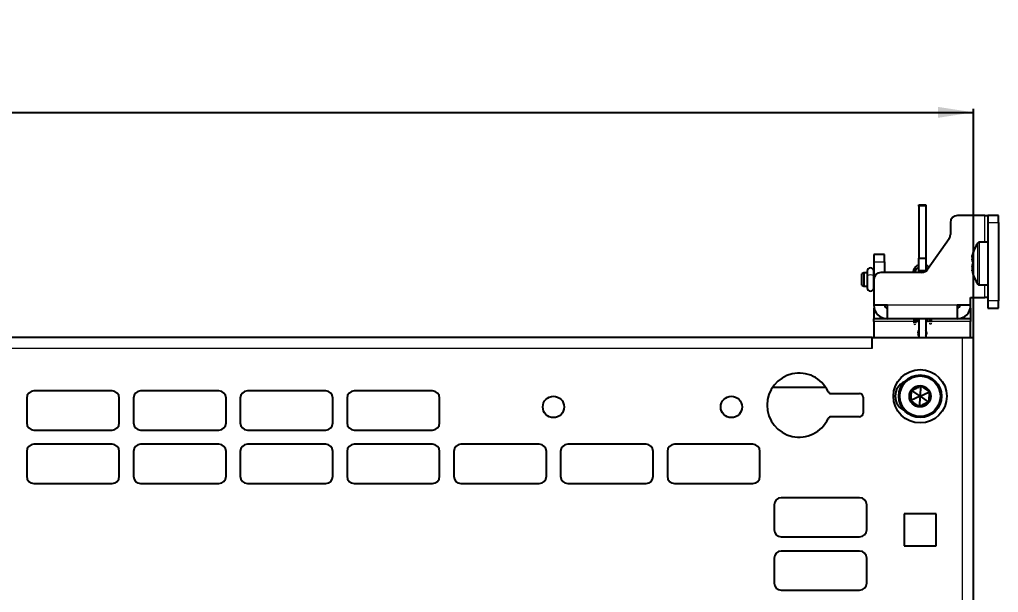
# Model space of a CAD drawing. Header units: millimetres. Extents: x -814 to 1058, y -456 to 1988.
# Drawn here: x -290.9 to -15.9, y 1750.9 to 1911.9 of the extents above; entities that cross this region are included whole.
import ezdxf

# ---------------------------------------------------------------- set-up
doc = ezdxf.new("R2010")
doc.units = ezdxf.units.MM
doc.layers.add('FORMAT', color=7, linetype='Continuous')
doc.styles.add('SLDTEXTSTYLE0', font='TXT', dxfattribs={"width": 0.75})
doc.dimstyles.new('SLDDIMSTYLE0', dxfattribs={"dimtxt": 20, "dimasz": 10, "dimexe": 0, "dimexo": 0.0625, "dimgap": 5, "dimtad": 2, "dimdec": 1, "dimrnd": 1e-09, "dimzin": 12, "dimdsep": 46, "dimtxsty": 'SLDTEXTSTYLE0', "dimsah": 1, "dimcen": 0.09, "dimadec": 0, "dimazin": 3, "dimtfac": 1, "dimtofl": 0, "dimtmove": 0, "dimatfit": 3, "dimfxl": 0, "dimfrac": 2, "dimtolj": 1, "dimtzin": 12, "dimarcsym": 0})

# ---------------------------------------------------------------- blocks, each defined once
blk = doc.blocks.new('_D_1')
at = {"layer": 'FORMAT'}
for p, q in [((-708.92, 1822.56), (-708.92, 1886.85)), ((-22.92, 1822.56), (-22.92, 1886.85)), ((-708.92, 1885.85), (-22.92, 1885.85))]:
    blk.add_line(p, q, dxfattribs=at)
for points in [[(-708.92, 1885.85), (-698.92, 1884.31), (-698.92, 1887.39)], [(-22.92, 1885.85), (-32.92, 1887.39), (-32.92, 1884.31)]]:
    blk.add_solid(points, dxfattribs=at)
at = {"layer": 'FORMAT', "insert": (-388.09, 1911.63), "char_height": 20, "attachment_point": 1, "style": 'SLDTEXTSTYLE0'}
blk.add_mtext('686', dxfattribs=at)

msp = doc.modelspace()

# ---------------------------------------------------------------- linework, layer by layer
at = {"color": 7, "linetype": 'Continuous', "lineweight": 25}
for p, q in [((-38.32, 1859.85), (-36.32, 1859.85)), ((-38.32, 1859.48), (-38.32, 1859.85)), ((-38.32, 1859.48), (-38.32, 1844.85)), ((-36.32, 1859.85), (-36.32, 1859.48)), ((-36.32, 1859.48), (-36.32, 1844.85)), ((-19.72, 1856.85), (-27.42, 1856.85)), ((-19.72, 1856.85), (-18.92, 1856.85)), ((-18.92, 1856.85), (-18.92, 1854.85)), ((-15.92, 1856.85), (-18.92, 1856.85)), ((-15.92, 1854.85), (-15.92, 1856.85)), ((-29.42, 1854.85), (-29.42, 1851.48)), ((-18.92, 1854.85), (-18.92, 1832.85)), ((-15.92, 1854.85), (-15.92, 1832.85)), ((-29.78, 1850.33), (-35.82, 1841.7)), ((-18.92, 1849.35), (-21.24, 1849.35)), ((-47.92, 1845.85), (-50.92, 1845.85)), ((-50.92, 1845.85), (-50.92, 1843.85)), ((-47.92, 1843.85), (-47.92, 1845.85)), ((-50.92, 1843.85), (-50.92, 1838.85)), ((-47.92, 1843.85), (-47.92, 1840.85)), ((-38.32, 1844.85), (-36.32, 1844.85)), ((-38.32, 1841.35), (-38.32, 1844.85)), ((-36.32, 1844.85), (-36.32, 1841.35)), ((-53.77, 1840.75), (-54.27, 1840.46)), ((-54.27, 1837.24), (-54.27, 1840.46)), ((-52.82, 1840.75), (-53.77, 1840.75)), ((-53.77, 1840.75), (-53.77, 1836.95)), ((-52.82, 1841.22), (-52.82, 1839.85)), ((-52.82, 1839.85), (-52.82, 1836.52)), ((-50.92, 1839.85), (-50.92, 1841.22)), ((-50.92, 1840.75), (-50.92, 1840.75)), ((-50.92, 1836.52), (-50.92, 1839.85)), ((-37.46, 1840.85), (-48.92, 1840.85)), ((-39.89, 1840.94), (-39.89, 1840.85)), ((-39.29, 1840.85), (-39.29, 1840.95)), ((-36.32, 1841.35), (-38.32, 1841.35)), ((-38.32, 1841.35), (-38.32, 1840.85)), ((-36.32, 1841.35), (-36.32, 1841.21)), ((-23.32, 1841.49), (-23.34, 1841.49)), ((-54.27, 1837.24), (-53.77, 1836.95)), ((-50.92, 1838.85), (-50.92, 1831.65)), ((-21.24, 1837.35), (-18.92, 1837.35)), ((-53.77, 1836.95), (-52.82, 1836.95)), ((-50.92, 1836.95), (-50.92, 1836.95)), ((-47.12, 1831.65), (-50.92, 1831.65)), ((-47.12, 1827.85), (-47.12, 1831.65)), ((-23.72, 1831.65), (-27.52, 1831.65)), ((-27.52, 1831.65), (-27.52, 1827.85)), ((-23.72, 1833.85), (-19.72, 1833.85)), ((-23.72, 1831.65), (-23.72, 1833.85)), ((-18.92, 1833.85), (-19.72, 1833.85)), ((-18.92, 1832.85), (-18.92, 1830.85)), ((-15.92, 1830.85), (-15.92, 1832.85)), ((-50.92, 1830.85), (-50.92, 1827.85)), ((-50.92, 1830.85), (-50.83, 1830.85)), ((-23.8, 1830.85), (-23.72, 1830.85)), ((-23.72, 1830.85), (-23.72, 1827.85)), ((-18.92, 1830.85), (-15.92, 1830.85)), ((-47.12, 1827.85), (-50.92, 1827.85)), ((-50.92, 1827.05), (-50.92, 1827.85)), ((-50.92, 1827.05), (-50.92, 1822.55)), ((-38.82, 1827.85), (-47.12, 1827.85)), ((-39.71, 1827.85), (-39.69, 1826.58)), ((-39.09, 1826.59), (-39.11, 1827.85)), ((-35.82, 1827.85), (-38.82, 1827.85)), ((-38.82, 1827.85), (-38.82, 1827.05)), ((-38.32, 1827.05), (-38.82, 1827.05)), ((-38.32, 1827.85), (-38.32, 1822.55)), ((-36.32, 1827.85), (-36.32, 1822.55)), ((-35.82, 1827.05), (-36.32, 1827.05)), ((-27.52, 1827.85), (-35.82, 1827.85)), ((-35.82, 1827.05), (-35.82, 1827.85)), ((-35.31, 1827.84), (-35.3, 1826.88)), ((-34.7, 1826.89), (-34.71, 1827.84)), ((-23.72, 1827.85), (-27.52, 1827.85)), ((-23.72, 1827.85), (-23.72, 1827.05)), ((-23.72, 1822.55), (-23.72, 1827.05)), ((-51.42, 1822.56), (-680.42, 1822.56)), ((-51.42, 1822.56), (-51.42, 1822.55)), ((-51.42, 1822.55), (-26.02, 1822.55)), ((-51.42, 1819.46), (-51.42, 1822.55)), ((-26.02, 1822.55), (-22.92, 1822.55)), ((-22.92, -260.45), (-22.92, 1822.55)), ((-264.92, 1807.55), (-286.92, 1807.55)), ((-234.92, 1807.55), (-256.92, 1807.55)), ((-204.92, 1807.55), (-226.92, 1807.55)), ((-174.92, 1807.55), (-196.92, 1807.55)), ((-64.44, 1808.56), (-79.4, 1808.56)), ((-62.87, 1806.81), (-54.92, 1806.81)), ((-37.92, 1806.05), (-40.28, 1807.7)), ((-37.92, 1806.05), (-37.67, 1808.92)), ((-37.92, 1806.05), (-35.3, 1807.27)), ((-288.92, 1805.55), (-288.92, 1798.55)), ((-262.92, 1798.55), (-262.92, 1805.55)), ((-258.92, 1805.55), (-258.92, 1798.55)), ((-232.92, 1798.55), (-232.92, 1805.55)), ((-228.92, 1805.55), (-228.92, 1798.55)), ((-202.92, 1798.55), (-202.92, 1805.55)), ((-198.92, 1805.55), (-198.92, 1798.55)), ((-172.92, 1798.55), (-172.92, 1805.55)), ((-53.92, 1805.81), (-53.92, 1801.31)), ((-37.92, 1806.05), (-40.53, 1804.83)), ((-37.92, 1806.05), (-38.17, 1803.17)), ((-37.92, 1806.05), (-35.55, 1804.39)), ((-54.92, 1800.31), (-62.87, 1800.31)), ((-286.92, 1796.55), (-264.92, 1796.55)), ((-256.92, 1796.55), (-234.92, 1796.55)), ((-226.92, 1796.55), (-204.92, 1796.55)), ((-196.92, 1796.55), (-174.92, 1796.55)), ((-288.92, 1790.55), (-288.92, 1783.55)), ((-264.92, 1792.55), (-286.92, 1792.55)), ((-262.92, 1783.55), (-262.92, 1790.55)), ((-258.92, 1790.55), (-258.92, 1783.55)), ((-234.92, 1792.55), (-256.92, 1792.55)), ((-232.92, 1783.55), (-232.92, 1790.55)), ((-228.92, 1790.55), (-228.92, 1783.55)), ((-204.92, 1792.55), (-226.92, 1792.55)), ((-202.92, 1783.55), (-202.92, 1790.55)), ((-198.92, 1790.55), (-198.92, 1783.55)), ((-174.92, 1792.55), (-196.92, 1792.55)), ((-172.92, 1783.55), (-172.92, 1790.55)), ((-168.92, 1790.55), (-168.92, 1783.55)), ((-144.92, 1792.55), (-166.92, 1792.55)), ((-142.92, 1783.55), (-142.92, 1790.55)), ((-138.92, 1790.55), (-138.92, 1783.55)), ((-114.92, 1792.55), (-136.92, 1792.55)), ((-112.92, 1783.55), (-112.92, 1790.55)), ((-108.92, 1790.55), (-108.92, 1783.55)), ((-84.92, 1792.55), (-106.92, 1792.55)), ((-82.92, 1783.55), (-82.92, 1790.55)), ((-286.92, 1781.55), (-264.92, 1781.55)), ((-256.92, 1781.55), (-234.92, 1781.55)), ((-226.92, 1781.55), (-204.92, 1781.55)), ((-196.92, 1781.55), (-174.92, 1781.55)), ((-166.92, 1781.55), (-144.92, 1781.55)), ((-136.92, 1781.55), (-114.92, 1781.55)), ((-106.92, 1781.55), (-84.92, 1781.55)), ((-54.92, 1777.55), (-76.92, 1777.55)), ((-78.92, 1775.55), (-78.92, 1768.55)), ((-52.92, 1768.55), (-52.92, 1775.55)), ((-33.42, 1773.05), (-42.42, 1773.05)), ((-42.42, 1773.05), (-42.42, 1764.05)), ((-33.42, 1764.05), (-33.42, 1773.05)), ((-76.92, 1766.55), (-54.92, 1766.55)), ((-42.42, 1764.05), (-33.42, 1764.05)), ((-78.92, 1760.55), (-78.92, 1753.55)), ((-54.92, 1762.55), (-76.92, 1762.55)), ((-52.92, 1753.55), (-52.92, 1760.55)), ((-76.92, 1751.55), (-54.92, 1751.55))]:
    msp.add_line(p, q, dxfattribs=at)
at = {"color": 8, "linetype": 'Continuous', "lineweight": 18}
for p, q in [((-36.32, 1859.48), (-38.32, 1859.48)), ((-19.72, 1849.35), (-19.72, 1856.85)), ((-18.92, 1854.85), (-15.92, 1854.85)), ((-21.69, 1837.58), (-21.69, 1849.12)), ((-21.24, 1837.35), (-21.24, 1849.35)), ((-50.92, 1843.85), (-47.92, 1843.85)), ((-19.72, 1833.85), (-19.72, 1837.35)), ((-27.52, 1831.65), (-47.12, 1831.65)), ((-15.92, 1832.85), (-18.92, 1832.85)), ((-39.7, 1827.05), (-50.92, 1827.05)), ((-38.82, 1827.05), (-39.1, 1827.05)), ((-35.3, 1827.05), (-35.82, 1827.05)), ((-23.72, 1827.05), (-34.7, 1827.05)), ((-26.02, -260.45), (-26.02, 1822.55)), ((-51.42, 1819.46), (-680.42, 1819.46))]:
    msp.add_line(p, q, dxfattribs=at)
at = {"color": 8, "linetype": 'Continuous', "lineweight": 18, "flags": 128}
for points in [[(-52.82, 1839.85), (-52.75, 1840), (-52.54, 1840.13), (-52.24, 1840.21), (-51.87, 1840.24)], [(-51.87, 1840.24), (-51.51, 1840.21), (-51.2, 1840.13), (-50.99, 1840), (-50.92, 1839.85)], [(-39.29, 1840.95), (-39.31, 1840.89), (-39.34, 1840.85)], [(-35.29, 1826.55), (-35.29, 1826.55), (-35.27, 1826.48), (-35.2, 1826.42), (-35.1, 1826.39), (-34.98, 1826.38), (-34.87, 1826.4), (-34.77, 1826.44), (-34.71, 1826.5), (-34.69, 1826.56)]]:
    msp.add_lwpolyline(points, dxfattribs=at)
at = {"color": 7, "linetype": 'Continuous', "lineweight": 25, "flags": 128}
for points in [[(-39.33, 1827.85), (-39.4, 1827.84), (-39.5, 1827.85)], [(-38.32, 1824.55), (-38.47, 1824.28), (-38.57, 1823.8)], [(-38.57, 1823.8), (-38.47, 1823.32), (-38.32, 1823.05)]]:
    msp.add_lwpolyline(points, dxfattribs=at)
at = {"color": 7, "linetype": 'Continuous', "lineweight": 25}
for centre, radius in [((-37.92, 1806.05), 7.5), ((-37.92, 1806.05), 6), ((-37.92, 1806.05), 5.7), ((-37.92, 1806.05), 3), ((-140.92, 1803.06), 3), ((-90.92, 1803.06), 3)]:
    msp.add_circle(centre, radius, dxfattribs=at)
for centre, radius, start, end in [((-27.42, 1854.85), 2, 90, 180), ((-31.42, 1851.48), 2, 325.008, 0), ((-13.52, 1843.35), 10, 144.7485, 169.0158), ((-21.24, 1848.81), 0.54, 90, 144.7485), ((-51.87, 1841.22), 0.95, 0, 180), ((-48.92, 1838.85), 2, 90, 180), ((-37.46, 1842.85), 2, 270, 325.008), ((-13.52, 1843.35), 10, 190.9122, 215.2515), ((-21.24, 1837.89), 0.54, 215.2515, 270), ((-51.87, 1836.52), 0.95, 180, 0), ((-47.12, 1831.65), 3.8, 180, 270), ((-47.12, 1831.65), 0.8, 180, 270), ((-27.52, 1831.65), 3.8, 270, 0), ((-27.52, 1831.65), 0.8, 270, 0), ((-37.32, 1823.8), 1.25, 323.1301, 36.8699), ((-71.92, 1803.56), 9, 25.1507, 334.8493), ((-40.42, 1806.05), 4.5, 114.975, 245.025), ((-286.92, 1805.55), 2, 90, 180), ((-264.92, 1805.55), 2, 0, 90), ((-256.92, 1805.55), 2, 90, 180), ((-234.92, 1805.55), 2, 0, 90), ((-226.92, 1805.55), 2, 90, 180), ((-204.92, 1805.55), 2, 0, 90), ((-196.92, 1805.55), 2, 90, 180), ((-174.92, 1805.55), 2, 0, 90), ((-62.87, 1807.81), 1, 205.1507, 270), ((-54.92, 1805.81), 1, 0, 90), ((-54.92, 1801.31), 1, 270, 0), ((-286.92, 1798.55), 2, 180, 270), ((-264.92, 1798.55), 2, 270, 0), ((-256.92, 1798.55), 2, 180, 270), ((-234.92, 1798.55), 2, 270, 0), ((-226.92, 1798.55), 2, 180, 270), ((-204.92, 1798.55), 2, 270, 0), ((-196.92, 1798.55), 2, 180, 270), ((-174.92, 1798.55), 2, 270, 0), ((-62.87, 1799.31), 1, 90, 154.8493), ((-286.92, 1790.55), 2, 90, 180), ((-264.92, 1790.55), 2, 0, 90), ((-256.92, 1790.55), 2, 90, 180), ((-234.92, 1790.55), 2, 0, 90), ((-226.92, 1790.55), 2, 90, 180), ((-204.92, 1790.55), 2, 0, 90), ((-196.92, 1790.55), 2, 90, 180), ((-174.92, 1790.55), 2, 0, 90), ((-166.92, 1790.55), 2, 90, 180), ((-144.92, 1790.55), 2, 0, 90), ((-136.92, 1790.55), 2, 90, 180), ((-114.92, 1790.55), 2, 0, 90), ((-106.92, 1790.55), 2, 90, 180), ((-84.92, 1790.55), 2, 0, 90), ((-286.92, 1783.55), 2, 180, 270), ((-264.92, 1783.55), 2, 270, 0), ((-256.92, 1783.55), 2, 180, 270), ((-234.92, 1783.55), 2, 270, 0), ((-226.92, 1783.55), 2, 180, 270), ((-204.92, 1783.55), 2, 270, 0), ((-196.92, 1783.55), 2, 180, 270), ((-174.92, 1783.55), 2, 270, 0), ((-166.92, 1783.55), 2, 180, 270), ((-144.92, 1783.55), 2, 270, 0), ((-136.92, 1783.55), 2, 180, 270), ((-114.92, 1783.55), 2, 270, 0), ((-106.92, 1783.55), 2, 180, 270), ((-84.92, 1783.55), 2, 270, 0), ((-76.92, 1775.55), 2, 90, 180), ((-54.92, 1775.55), 2, 0, 90), ((-76.92, 1768.55), 2, 180, 270), ((-54.92, 1768.55), 2, 270, 0), ((-76.92, 1760.55), 2, 90, 180), ((-54.92, 1760.55), 2, 0, 90), ((-76.92, 1753.55), 2, 180, 270), ((-54.92, 1753.55), 2, 270, 0)]:
    msp.add_arc(centre, radius, start, end, dxfattribs=at)
at = {"color": 8, "linetype": 'Continuous', "lineweight": 18}
for centre, radius, start, end in [((-39.76, 1840.95), 0.131, 182.8019, 231.2595), ((-39.39, 1826.63), 0.404, 231.9427, 309.5849)]:
    msp.add_arc(centre, radius, start, end, dxfattribs=at)
at = {"color": 7, "linetype": 'Continuous', "lineweight": 25}
for points, knots in [([(-23.34, 1845.21), (-23.34, 1845.21), (-23.35, 1845.19), (-23.32, 1845.33), (-23.25, 1845.59), (-23.16, 1845.82), (-23.13, 1845.88), (-23.12, 1845.89), (-23.12, 1845.89), (-23.12, 1845.88), (-23.12, 1845.85), (-23.14, 1845.77), (-23.22, 1845.42), (-23.31, 1844.97), (-23.35, 1844.47), (-23.33, 1844.09), (-23.26, 1843.92), (-23.19, 1843.79), (-23.16, 1843.73), (-23.14, 1843.69), (-23.13, 1843.65), (-23.12, 1843.62), (-23.12, 1843.6), (-23.12, 1843.59)], [0, 0, 0, 0, 0.01095, 0.084261, 0.251384, 0.301143, 0.326111, 0.336174, 0.341648, 0.347168, 0.3534, 0.364584, 0.407267, 0.575793, 0.655414, 0.736053, 0.89255, 0.931183, 0.955749, 0.971918, 0.988179, 0.994671, 1, 1, 1, 1]), ([(-38.32, 1842.91), (-38.34, 1842.9), (-38.66, 1842.84), (-39.18, 1842.47), (-39.7, 1841.87), (-39.88, 1841.32), (-39.89, 1841.01), (-39.89, 1840.94)], [0, 0, 0, 0, 0.027258, 0.332367, 0.638027, 0.91803, 1, 1, 1, 1]), ([(-35.41, 1842.29), (-35.55, 1842.44), (-35.8, 1842.7), (-36.16, 1842.82), (-36.32, 1842.87)], [0, 0, 0, 0, 0.568541, 1, 1, 1, 1]), ([(-23.12, 1843.59), (-23.12, 1843.58), (-23.12, 1843.56), (-23.13, 1843.51), (-23.17, 1843.38), (-23.25, 1843.19), (-23.32, 1842.93), (-23.35, 1842.6), (-23.33, 1842.13), (-23.25, 1841.68), (-23.17, 1841.31), (-23.14, 1841.17), (-23.12, 1841.1), (-23.12, 1841.07), (-23.12, 1841.05), (-23.12, 1841.04), (-23.13, 1841.04), (-23.19, 1841.13), (-23.28, 1841.34), (-23.35, 1841.53), (-23.34, 1841.47), (-23.34, 1841.45)], [0, 0, 0, 0, 0.00546, 0.013139, 0.034416, 0.129524, 0.242679, 0.314342, 0.38659, 0.544101, 0.595865, 0.621803, 0.634844, 0.640474, 0.646162, 0.651047, 0.659654, 0.686306, 0.810748, 0.936288, 1, 1, 1, 1]), ([(-39.29, 1840.95), (-39.28, 1841.04), (-39.27, 1841.33), (-39.03, 1841.76), (-38.67, 1842.12), (-38.39, 1842.22), (-38.32, 1842.25)], [0, 0, 0, 0, 0.181412, 0.557801, 0.886774, 1, 1, 1, 1]), ([(-36.32, 1842.23), (-36.19, 1842.16), (-35.95, 1842.05), (-35.83, 1841.86), (-35.77, 1841.78)], [0, 0, 0, 0, 0.543333, 1, 1, 1, 1]), ([(-40.53, 1804.83), (-40.51, 1805.15), (-40.44, 1805.95), (-40.35, 1806.94), (-40.3, 1807.55), (-40.28, 1807.7)], [0, 0, 0, 0, 0.341758, 0.840485, 1, 1, 1, 1]), ([(-40.28, 1807.7), (-39.82, 1807.92), (-38.94, 1808.33), (-38.07, 1808.74), (-37.67, 1808.92)], [0, 0, 0, 0, 0.534686, 1, 1, 1, 1]), ([(-37.67, 1808.92), (-37.25, 1808.63), (-36.46, 1808.08), (-35.67, 1807.53), (-35.3, 1807.27)], [0, 0, 0, 0, 0.534686, 1, 1, 1, 1]), ([(-35.3, 1807.27), (-35.32, 1807.12), (-35.37, 1806.5), (-35.46, 1805.51), (-35.53, 1804.72), (-35.55, 1804.39)], [0, 0, 0, 0, 0.159515, 0.658242, 1, 1, 1, 1]), ([(-38.17, 1803.17), (-38.59, 1803.47), (-39.38, 1804.02), (-40.17, 1804.57), (-40.53, 1804.83)], [0, 0, 0, 0, 0.534686, 1, 1, 1, 1]), ([(-35.55, 1804.39), (-36.02, 1804.18), (-36.9, 1803.77), (-37.77, 1803.36), (-38.17, 1803.17)], [0, 0, 0, 0, 0.534686, 1, 1, 1, 1])]:
    msp.add_open_spline(points, degree=3, knots=knots, dxfattribs=at)

# ---------------------------------------------------------------- dimensions: what is measured, and where the dimension line sits
at = {"layer": 'FORMAT'}
dim = msp.add_linear_dim(base=(-22.92, 1885.85), p1=(-708.92, 1822.55), p2=(-22.92, 1822.55), angle=0, dimstyle='SLDDIMSTYLE0', dxfattribs=at)
dim.commit()
dim.dimension.update_dxf_attribs({"geometry": '_D_1', "text_midpoint": (-365.92, 1885.85), "dimtype": 160})

doc.saveas('drawing.dxf')
